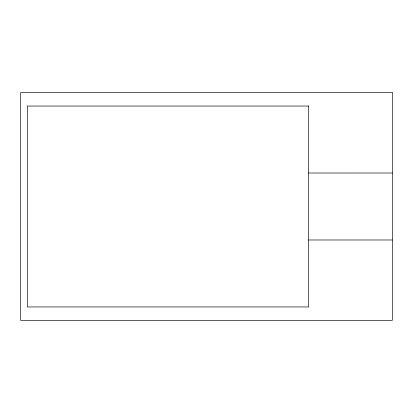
<?xml version="1.0" encoding="UTF-8"?>
<svg xmlns="http://www.w3.org/2000/svg" width="413" height="413" viewBox="0 0 413 413"><rect width="100%" height="100%" fill="white"/><g stroke="black" fill="none" stroke-linecap="round" stroke-linejoin="round"><path stroke-width="0.62" d="M308.635 173.011L392.35 173.016M308.635 239.984L392.35 239.989M392.35 92.646L20.65 92.646L20.65 320.354L392.35 320.354L392.35 92.646M308.635 106.043L27.346 106.043L27.346 306.957L308.635 306.957L308.635 106.043"/></g></svg>
